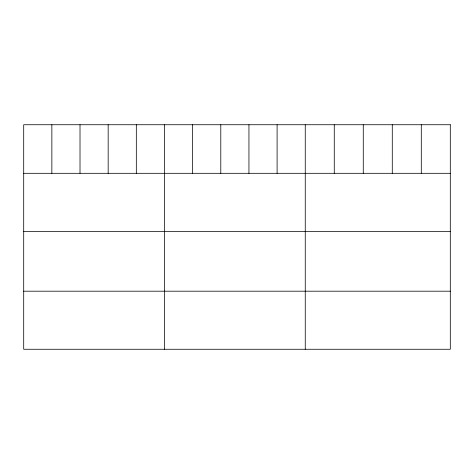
<?xml version="1.0" encoding="UTF-8"?>
<svg xmlns="http://www.w3.org/2000/svg" width="474" height="474" viewBox="0 0 474 474"><rect width="100%" height="100%" fill="white"/><g stroke="black" fill="none" stroke-linecap="round" stroke-linejoin="round"><path stroke-width="0.71" d="M23.7 173.312L450.3 173.312M23.7 231.371L450.3 231.371M23.7 291.196L450.3 291.196M421.291 124.739L421.291 173.312M392.282 124.739L392.282 173.312M363.274 124.739L363.274 173.312M334.265 124.739L334.265 173.312M305.256 124.739L305.256 349.261M277.1 124.739L277.1 173.312M248.945 124.739L248.945 173.312M220.789 124.739L220.789 173.312M192.634 124.739L192.634 173.312M164.478 124.739L164.478 349.261M136.322 124.739L136.322 173.312M108.167 124.739L108.167 173.312M80.011 124.739L80.011 173.312M51.856 124.739L51.856 173.312M450.3 124.739L23.7 124.739L23.7 349.261L450.3 349.261L450.3 124.739"/></g></svg>
